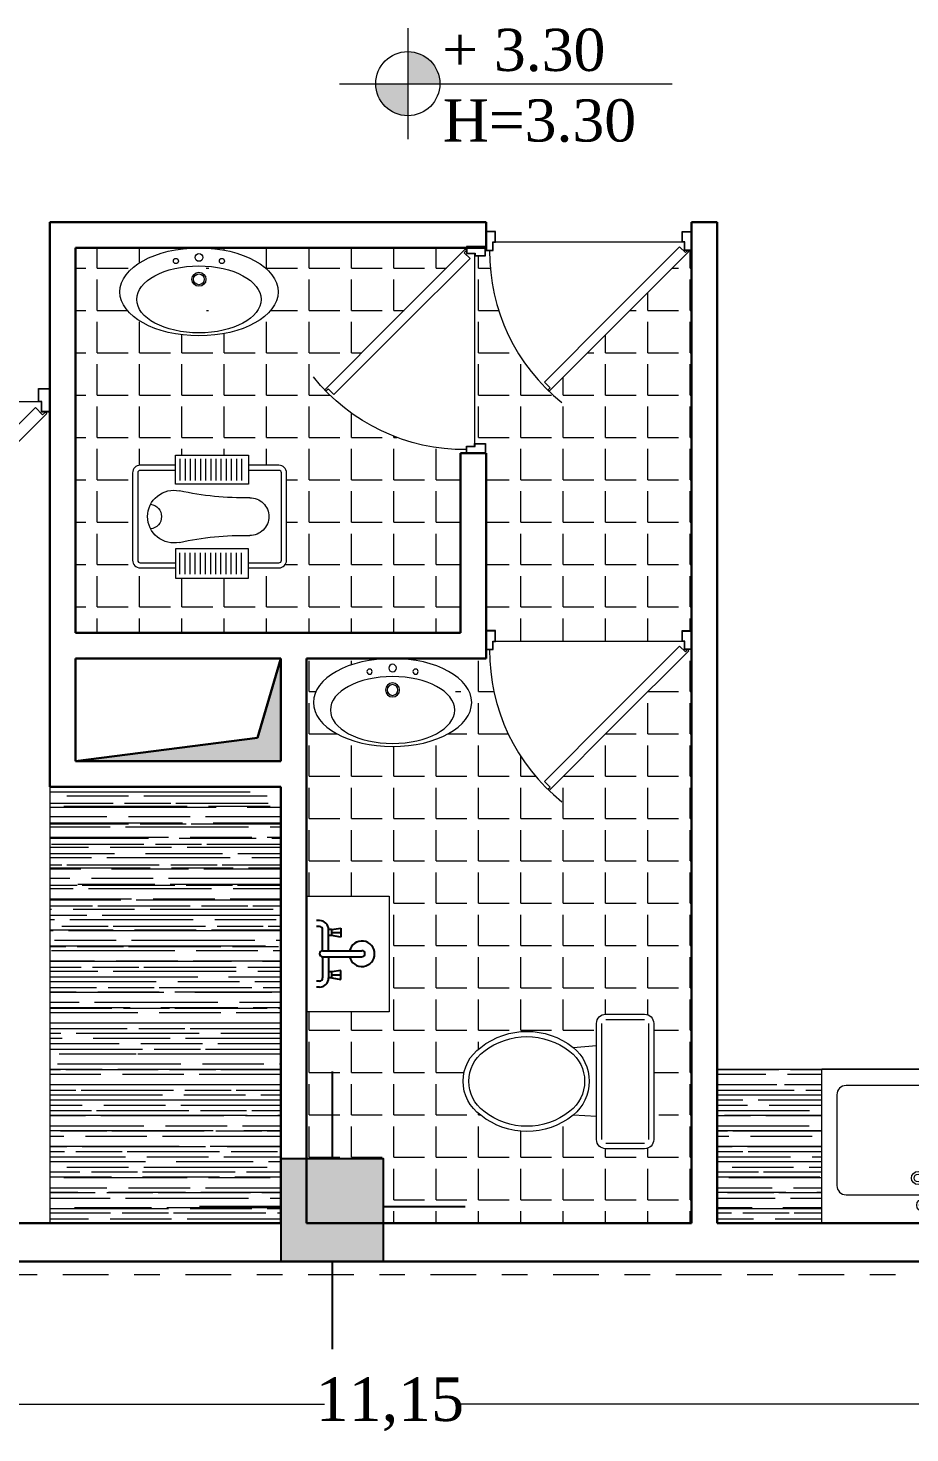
# Model space of a CAD drawing. Header units: metres. Extents: x 236 to 355, y 67 to 475.
# Drawn here: x 293.48 to 296.92, y 394.34 to 399.82 of the extents above; entities that cross this region are included whole.
import ezdxf

# ---------------------------------------------------------------- set-up
doc = ezdxf.new("R2010")
doc.units = ezdxf.units.M
doc.header["$LTSCALE"] = 0.007
doc.header["$MEASUREMENT"] = 0
doc.header["$PDMODE"] = 3
doc.linetypes.add('DASHDOTX2', pattern=[50.8, 25.4, -12.7, 0, -12.7])
for name, color, linetype, lineweight in [('decoration', 251, 'Continuous', 18), ('dim', 220, 'Continuous', 5), ('stair', 20, 'Continuous', 15), ('walll', 7, 'Continuous', 30)]:
    doc.layers.add(name, color=color, linetype=linetype, lineweight=lineweight)
doc.layers.add('H', color=7, linetype='Continuous')
doc.layers.add('TOOLS', color=137, linetype='Continuous')
doc.styles.get("Standard").update_dxf_attribs({"font": 'dutch.ttf'})
doc.dimstyles.new('1', dxfattribs={"dimtxt": 0.17, "dimasz": 0.17, "dimexe": 0.1, "dimexo": 0.1000000000000001, "dimgap": 0, "dimtad": 0, "dimzin": 1, "dimtxsty": 'Standard', "dimblk": 'DOTSMALL', "dimcen": 0.17, "dimse1": 1, "dimse2": 1, "dimclrd": 6, "dimclre": 1, "dimclrt": 7, "dimadec": 0, "dimazin": 0, "dimtfac": 1, "dimtix": 1, "dimtmove": 0, "dimatfit": 3, "dimldrblk": 'DOTSMALL', "dimfxl": 1, "dimlwd": 5, "dimarcsym": 0})
pattern_1 = [(0, (0, 0), (0.132, 0.06), [0.8999999999999999, -0.12, 0.3, -0.06]), (0, (0.0798, 0.03), (-0.06, 0.0798), [0.18, -0.0198, 0.36, -0.045]), (0, (0.03, 0.051), (0.312, 0.0402), [0.48, -0.08399999999999999, 0.24, -0.06])]
pattern_2 = [(0, (79.7474382615311, 33.40612409880691), (0, 0.165), [0.12, -0.045]), (90, (79.7474382615311, 33.40612409880691), (-0.165, 1.010333609296566e-17), [0.12, -0.045])]

# ---------------------------------------------------------------- blocks, each defined once
blk = doc.blocks.new('2')
at = {"true_color": 0x6c0707}
blk.add_hatch(color=16, dxfattribs=at).paths.add_polyline_path([(0.1972853444543929, 0.1934999981912142), (-0.2027146555456056, 0.1934999981912142), (-0.2027146555456056, -0.206500001808763), (0.1972853444543929, -0.206500001808763)])
for p, q in [((-0.002714655545602795, 0.5343109441922707), (-0.002714655545602795, 0.1934999981912142)), ((-0.5200292548347534, 0.007789713804413623), (-0.2027146555456056, 0.00778971380452731)), ((0.1972853444543929, 0.007789713804413623), (0.515374098412849, 0.007789713804413623)), ((-0.002714655545602795, -0.206500001808763), (-0.002714655545602795, -0.5473109478098195))]:
    blk.add_line(p, q)
blk.add_lwpolyline([(-0.2027146555456056, -0.206500001808763), (0.1972853444543929, -0.206500001808763), (0.1972853444543929, 0.1934999981912142), (-0.2027146555456056, 0.1934999981912142)], close=True)
blk = doc.blocks.new('DR10045K')
blk.add_line((-0.04810000000000514, -0.05454322292902702), (-0.9918601010792543, -0.05454322292902702))
at = {"linetype": 'Continuous'}
for p, q in [((-0.4028462823387429, -0.4202427088733032), (-0.0603378639307266, -0.0777342904652869)), ((-0.01428695879454267, -0.1016878782848494), (-0.3678440358608839, -0.4552449553511906)), ((-0.0603378639307266, -0.0777342904652869), (-0.03139794348678038, -0.1066742109092331)), ((-0.03102349573768493, -0.1070486586583286), (-0.01997483707938841, -0.09600000000000364)), ((-0.01997483707938841, -0.09600000000000364), (-0.01428695879454267, -0.1016878782848494)), ((-0.745354700746816, -0.7627511272813763), (-0.4028462823387429, -0.4202427088733032)), ((-0.3678440358608839, -0.4552449553511906), (-0.7214011129272535, -0.8088020324175886)), ((-0.7160403325538027, -0.7920654954743753), (-0.745354700746816, -0.7627511272813763)), ((-0.7270889912121277, -0.803114154132686), (-0.7160403325538027, -0.7920654954743753)), ((-0.7214011129272535, -0.8088020324175886), (-0.7270889912121277, -0.803114154132686))]:
    blk.add_line(p, q, dxfattribs=at)
for points in [[(-0.9918601010792543, -0.05454322292902702), (-0.9918601010792543, 2.842170943040401e-14), (-1.039960101079231, 2.842170943040401e-14), (-1.039960101079231, -0.09599999999997522), (-1.004360101079243, -0.09599999999997522), (-1.004360101079243, -0.05454322292902702)], [(-0.04810000000000514, -0.05454322292902702), (-0.04810000000000514, 0), (0, 0), (0, -0.09600000000000364), (-0.03560000000001651, -0.09600000000000364), (-0.03560000000001651, -0.05454322292902702)], [(-0.9938601010792354, -0.05254322292901747), (-0.9938601010792354, -0.001999999999981128), (-1.037960101079221, -0.001999999999981128), (-1.037960101079221, -0.09399999999999409), (-1.006360101079252, -0.09399999999999409), (-1.006360101079252, -0.05254322292901747)], [(-0.04609999999999559, -0.0525432229290459), (-0.04609999999999559, -0.00200000000000955), (-0.00200000000000955, -0.00200000000000955), (-0.00200000000000955, -0.09399999999999409), (-0.03360000000000696, -0.09399999999999409), (-0.03360000000000696, -0.0525432229290459)]]:
    blk.add_lwpolyline(points, close=True, dxfattribs=at)
blk.add_arc((-0.04967644807510396, -0.1055231963517542), 0.9725302805717476, 179.4389401650059, 231.4143768930826)
blk = doc.blocks.new('HICOD')
at = {"linetype": 'Continuous'}
h = blk.add_hatch(color=0, dxfattribs=at)
h.paths.add_polyline_path([(-0.125, 0, 0.4142135623730118), (0, -0.125), (0, 0)])
h.paths.add_polyline_path([(0, 0.1250000000000355), (0, -6.938893903907228e-18), (0.1250000000000355, -6.938893903907228e-18, 0.4142135623731784)])
at = {"color": 0, "linetype": 'Continuous'}
for p, q in [((0, 0.2159473684273956), (0, -0.2156620941063765)), ((-0.2657490047358491, 0), (1.030013085643477, 0))]:
    blk.add_line(p, q, dxfattribs=at)
blk.add_circle((1.776356839400503e-14, 1.776356839400503e-14), 0.1250000000000178, dxfattribs=at)
blk = doc.blocks.new('_DotSmall')
at = {"color": 0, "linetype": 'ByBlock', "const_width": 0.5}
blk.add_lwpolyline([(-0.0625, 0, 1), (0.0625, 0, 1)], format="xyb", close=True, dxfattribs=at)
blk = doc.blocks.new('*D83')
at = {"layer": 'Defpoints', "color": 0, "transparency": 16777216}
for p in [(300.4678267354655, 395.0100163143943), (289.3180209746893, 394.9600163143942), (300.4678267354655, 394.4540115299607)]:
    blk.add_point(p, dxfattribs=at)
at = {"layer": 'dim', "color": 6, "lineweight": 5, "transparency": 16777216}
for p, q in [((289.3180209746893, 394.4540115299607), (294.6375112337182, 394.4540115299607)), ((300.4678267354655, 394.4540115299607), (295.1483364764366, 394.4540115299607))]:
    blk.add_line(p, q, dxfattribs=at)
at = {"layer": 'dim', "color": 6, "lineweight": 5, "transparency": 16777216, "xscale": 0.17, "yscale": 0.17, "zscale": 0.17, "rotation": 180}
blk.add_blockref('_DotSmall', (289.3180209746893, 394.4540115299607), dxfattribs=at)
at = {"layer": 'dim', "color": 6, "lineweight": 5, "transparency": 16777216, "xscale": 0.17, "yscale": 0.17, "zscale": 0.17}
blk.add_blockref('_DotSmall', (300.4678267354655, 394.4540115299607), dxfattribs=at)
at = {"layer": 'dim', "color": 7, "transparency": 16777216, "insert": (294.8929238550774, 394.4540115299607), "char_height": 0.17, "attachment_point": 5}
blk.add_mtext('11,15', dxfattribs=at)
blk = doc.blocks.new('S2')
for p, q in [((-0.5342557278636377, -2.91038304567337e-11), (0, 0)), ((0, 0), (5.820766091346741e-11, -0.6000000000058208)), ((-1.405312012298964, -1.164153218269348e-10), (-0.5342557278636377, -2.91038304567337e-11)), ((-1.405312012298964, -1.164153218269348e-10), (-1.405312012240756, -0.6000000001222361)), ((-0.5342557278636377, -2.91038304567337e-11), (-0.5342557278636377, -2.91038304567337e-11)), ((-0.4921562653325964, -0.06297731152153574), (-0.5351734600553755, -0.06297731152153574)), ((-0.4658387741073966, -0.05690800902084447), (-0.4921562653325964, -0.05690800902084447)), ((-0.4921562653325964, -0.05690800902084447), (-0.4921562653325964, -0.06297731152153574)), ((-0.4866622025438119, -0.1667365592438728), (-0.4866622025438119, -0.06297731152153574)), ((-0.4698875225440133, -0.06297731152153574), (-0.4698875225440133, -0.1667365592438728)), ((-0.4658387741073966, -0.06258372875163332), (-0.4658387741073966, -0.05690800902084447)), ((-0.42082214311813, -0.06258372875163332), (-0.4658387741073966, -0.06258372875163332)), ((-1.362238861160222, -0.5139649090133389), (-1.362238861160222, -0.1323802818051263)), ((-1.340420679340241, -0.1105620999878738), (-0.9585648089307597, -0.1105620999878738)), ((-1.340420679340241, -0.1539649090136663), (-0.9585648089307597, -0.1539649090136663)), ((-0.9367466271107787, -0.5139649090133389), (-0.9367466271107787, -0.1323802818051263)), ((-0.9003447274444625, -0.500309915834805), (-0.9003447274444625, -0.1460352749854792)), ((-0.8648715524468571, -0.1105620999878738), (-0.5412342216877732, -0.1105621000169776)), ((-0.5057610467192717, -0.1460352750436869), (-0.5057610467192717, -0.5003099158639088)), ((-0.4540368635789491, -0.1460352750436869), (-0.4540368635789491, -0.5003099158639088)), ((-0.09492635785136372, -0.1105620999878738), (-0.4185636885813437, -0.1105621000169776)), ((-0.0594531828246545, -0.500309915834805), (-0.05945318285375834, -0.1460352749854792)), ((-1.340420679340241, -0.1976012726499903), (-0.9585648089307597, -0.1976012726499903)), ((-1.340420679340241, -0.2412376362863142), (-0.9585648089307597, -0.2412376362863142)), ((-1.340420679340241, -0.2848739999235477), (-0.9585648089307597, -0.2848739999235477)), ((-1.340420679340241, -0.3285103635598716), (-0.9585648089307597, -0.3285103635598716)), ((-1.340420679340241, -0.3721467271961956), (-0.9585648089307597, -0.3721467271961956)), ((-1.340420679340241, -0.41578309083161), (-0.9585648089307597, -0.41578309083161)), ((-1.340420679340241, -0.459419454467934), (-0.9585648089307597, -0.459419454467934)), ((-1.340420679340241, -0.5030558181042579), (-0.9585648089307597, -0.5030558181042579)), ((-0.9585648089307597, -0.5357830908324104), (-1.340420679340241, -0.5357830908324104)), ((-0.5248783524439204, -0.5357830908615142), (-0.8648715524468571, -0.5357830908324104)), ((-0.4349195578251965, -0.5357830908615142), (-0.09492635782225989, -0.5357830908324104)), ((-1.405312012240756, -0.6000000001222361), (5.820766091346741e-11, -0.6000000000058208))]:
    blk.add_line(p, q)
for centre, radius in [((-0.5598987991979811, -0.06992794704910921), 0.025683725), ((-0.3962108410778455, -0.06992794704910921), 0.025683725), ((-0.5598987991979811, -0.06992794704910921), 0.0151468), ((-0.3962108410778455, -0.06992794704910921), 0.0151468), ((-0.5844314864079934, -0.175644095644202), 0.025683725), ((-0.5844314864079934, -0.175644095644202), 0.0151468), ((-0.3753664238611236, -0.175644095644202), 0.025683725), ((-0.3753664238611236, -0.175644095644202), 0.0151468)]:
    blk.add_circle(centre, radius)
for centre, radius, start, end in [((-0.4748833762423601, 0.1479468193365392), 0.232181125789495, 254.9886032381018, 267.0920683080504), ((-0.4782748625439126, -0.07736463228411594), 0.0166536023314587, 59.75920558760113, 120.2407944123989), ((-0.4785303428361658, 0.190308755897604), 0.2745480064682461, 271.8039794177778, 282.1863184308165), ((-1.340420679340241, -0.1323802818051263), 0.02181818181815656, 90, 180), ((-0.9585648089307597, -0.1323802818051263), 0.02181818181815656, 0, 90), ((-0.8648715524177533, -0.1460352750209495), 0.035473175, 89.99999999499742, 179.999999995258), ((-0.5412342216877732, -0.1460352750500533), 0.035473175, 359.999999995258, 89.99999999499742), ((-0.4782749321602751, -0.1616788071469273), 0.01213850413860655, 133.7064729882118, 46.29261787345494), ((-0.4185636885813437, -0.1460352750500533), 0.035473175, 90.00000000500258, 180.0000000047421), ((-0.09492635785136372, -0.1460352750209495), 0.035473175, 4.742028918999941e-09, 90.00000000500258), ((-0.4782748625439126, -0.1523492384940255), 0.0166536023314587, 239.7592055876011, 300.2407944123989), ((-1.340420679340241, -0.5139649090133389), 0.02181818181815656, 180, 270), ((-0.9585648089307597, -0.5139649090133389), 0.02181818181815656, 270, 0), ((-0.8648715524468571, -0.5003099158411715), 0.035473175, 179.999999995258, 269.9999999949974), ((-0.5412342217168771, -0.5003099158702753), 0.035473175, 269.9999999949974, 359.999999995258), ((-0.4185636885522399, -0.5003099158702753), 0.035473175, 180.0000000047421, 270.0000000050026), ((-0.09492635782225989, -0.5003099158411715), 0.035473175, 270.0000000050026, 4.742028918999941e-09)]:
    blk.add_arc(centre, radius, start, end)
blk = doc.blocks.new('KHALAF')
at = {"linetype": 'Continuous'}
for p, q in [((-0.462059002773163, -0.1854750292723298), (-0.3783790239161551, -0.1854750292723298)), ((-0.462059002773163, -0.2054750292723298), (-0.3783790239161551, -0.2054750292723298)), ((-0.01309379910504305, -0.1854750292723298), (-0.096773777962051, -0.1854750292723298)), ((-0.01309379910504305, -0.2054750292723298), (-0.096773777962051, -0.2054750292723298)), ((-0.462059002773163, -0.2254750292723298), (-0.3783790239161551, -0.2254750292723298)), ((-0.462059002773163, -0.2454750292723298), (-0.3783790239161551, -0.2454750292723298)), ((-0.462059002773163, -0.2654750292723298), (-0.3783790239161551, -0.2654750292723298)), ((-0.01309379910504305, -0.2254750292723298), (-0.096773777962051, -0.2254750292723298)), ((-0.01309379910504305, -0.2454750292723298), (-0.096773777962051, -0.2454750292723298)), ((-0.01309379910504305, -0.2654750292723298), (-0.096773777962051, -0.2654750292723298)), ((-0.462059002773163, -0.2854750292723298), (-0.3783790239161551, -0.2854750292723298)), ((-0.462059002773163, -0.3054750292723298), (-0.3783790239161551, -0.3054750292723298)), ((-0.462059002773163, -0.3254750292723299), (-0.3783790239161551, -0.3254750292723299)), ((-0.01309379910504305, -0.2854750292723298), (-0.096773777962051, -0.2854750292723298)), ((-0.01309379910504305, -0.3054750292723298), (-0.096773777962051, -0.3054750292723298)), ((-0.01309379910504305, -0.3254750292723299), (-0.096773777962051, -0.3254750292723299)), ((-0.462059002773163, -0.3454750292723298), (-0.3783790239161551, -0.3454750292723298)), ((-0.462059002773163, -0.3654750292723298), (-0.3783790239161551, -0.3654750292723298)), ((-0.01309379910504305, -0.3454750292723298), (-0.096773777962051, -0.3454750292723298)), ((-0.01309379910504305, -0.3654750292723298), (-0.096773777962051, -0.3654750292723298)), ((-0.462059002773163, -0.3854750292723298), (-0.3783790239161551, -0.3854750292723298)), ((-0.462059002773163, -0.4054750292723298), (-0.3783790239161551, -0.4054750292723298)), ((-0.462059002773163, -0.4254750292723298), (-0.3783790239161551, -0.4254750292723298)), ((-0.01309379910504305, -0.3854750292723298), (-0.096773777962051, -0.3854750292723298)), ((-0.01309379910504305, -0.4054750292723298), (-0.096773777962051, -0.4054750292723298)), ((-0.01309379910504305, -0.4254750292723298), (-0.096773777962051, -0.4254750292723298))]:
    blk.add_line(p, q, dxfattribs=at)
for points in [[(-0.4375764009391023, -0.168056419021406), (-0.4375764009391023, -0.03119914540266888, -0.4142135623730951), (-0.4075764009391021, -0.001199145402668883), (-0.06757640093910222, -0.001199145402668855, -0.4142135623730951), (-0.03757640093910197, -0.03119914540266885), (-0.03757640093910197, -0.168056419021406, -0.4142135623730945)], [(-0.4175764009391036, -0.168056419021406), (-0.4175764009391028, -0.03119914540266897, -0.414213562373103), (-0.4075764009391021, -0.02119914540266887), (-0.06757640093910222, -0.02119914540266885, -0.414213562373085), (-0.05757640093910155, -0.03119914540266883), (-0.05757640093910155, -0.168056419021406, -0.4142135623731021)], [(-0.03757640093910286, -0.452862576161209), (-0.03757640093910286, -0.5711991454026688, -0.4142135623730945), (-0.06757640093910311, -0.6011991454026688), (-0.407576400939103, -0.6011991454026688, -0.4142135623730955), (-0.4375764009391032, -0.5711991454026688), (-0.4375764009391023, -0.452862576161209)], [(-0.05757640093910155, -0.452862576161209), (-0.05757640093910243, -0.5711991454026687, -0.4142135623731021), (-0.06757640093910311, -0.5811991454026688), (-0.407576400939103, -0.5811991454026688, -0.4142135623731103), (-0.4175764009391036, -0.5711991454026686)], [(-0.4175764009391036, -0.5711991454026686), (-0.4175764009391036, -0.452862576161209, -0.414213562373103)]]:
    blk.add_lwpolyline(points, format="xyb", dxfattribs=at)
for points in [[(-0.4768329607446793, -0.168056419021406), (-0.4768329607446793, -0.452862576161209), (-0.3637304135845723, -0.452862576161209), (-0.3637304135845723, -0.168056419021406)], [(0.001680158866473214, -0.168056419021406), (0.001680158866473214, -0.452862576161209), (-0.1114223882936338, -0.452862576161209), (-0.1114223882936338, -0.168056419021406)]]:
    blk.add_lwpolyline(points, close=True, dxfattribs=at)
for centre, radius, start, end in [((-0.2375764009391004, -0.1621229586779998), 0.1027308689057707, 90, 192.2454239383037), ((-0.2375764009391013, -0.06546180001341817), 0.048386847138147, 186.9446974649138, 353.0553025350866), ((-0.2375764009391013, -0.1621229586779998), 0.1027308689057707, 347.7545760616964, 90), ((-1.50925967303924, -0.4381261108727336), 1.198559292649579, 359.0687970425855, 12.24542393830367), ((1.034106871161038, -0.4381261108727336), 1.198559292649579, 167.7545760616963, 180.9312029574145), ((-0.2375764009390995, -0.4587960365046151), 0.07329195272660427, 179.0687970425855, 270.0000000000007), ((-0.2375764009391022, -0.4587960365046151), 0.07329195272660427, 269.9999999999993, 0.9312029574145169)]:
    blk.add_arc(centre, radius, start, end, dxfattribs=at)
blk = doc.blocks.new('RUSHY03')
at = {"linetype": 'Continuous'}
for centre, radius in [((0, 0), 0.015), ((-0.08965188478208574, -0.01386755478858959), 0.01), ((0.08965188478549635, -0.01386755478858959), 0.01), ((1.70530256582424e-12, -0.08520878309103352), 0.02727425478730083), ((1.70530256582424e-12, -0.08520878309103352), 0.0209645479428815)]:
    blk.add_circle(centre, radius, dxfattribs=at)
for centre, major_axis, ratio in [((7.44648787076585e-12, -0.1339664144019252), (0.3083528543501188, -5.664162969846324e-17), 0.5562344568091385), ((1.70530256582424e-12, -0.1633436672675685), (0.2422766334185837, -4.450402570006387e-17), 0.5384615384613669)]:
    blk.add_ellipse(centre, major_axis=major_axis, ratio=ratio, dxfattribs=at)
blk = doc.blocks.new('KHALA')
at = {"linetype": 'Continuous'}
for p, q in [((0.226281247965634, -0.04007029192505573), (-0.2260250520343661, -0.04007029192505573)), ((-0.2418223270343662, -0.0558675669250559), (-0.2418223270343662, -0.2070839919250558)), ((0.2420785229656341, -0.2070839919250558), (0.2420785229656341, -0.0558675669250559)), ((-0.2260250520343661, -0.2228812669250559), (0.226281247965634, -0.2228812669250559)), ((-0.1366132918185997, -0.2428812669250559), (0.1408815882706097, -0.242881266925056))]:
    blk.add_line(p, q, dxfattribs=at)
blk.add_lwpolyline([(0.1329497107603657, -0.3345241735523707), (0.1408815882706097, -0.242881266925056), (0.226281247965634, -0.2428812669250558, 0.414213562373095), (0.2620785229656342, -0.2070839919250558), (0.262078522965634, -0.0558675669250559, 0.414213562373095), (0.226281247965634, -0.02007029192505572), (-0.2260250520343661, -0.0200702919250559, 0.414213562373095), (-0.2618223270343663, -0.0558675669250559), (-0.2618223270343661, -0.2070839919250558, 0.414213562373095), (-0.2260250520343661, -0.242881266925056), (-0.1366132918185997, -0.2428812669250559), (-0.1312110548762773, -0.3345241687032683, 0.3521217500508835), (-0.1312110674238673, -0.6939861495388642, 0.5211761229877464), (0.132949721879746, -0.6939861714663147, 0.3475007842836892), (0.1329497008075449, -0.3345241687032683)], format="xyb", dxfattribs=at)
blk.add_lwpolyline([(0.1173621873699182, -0.3470553069130164, 0.4956799766856066), (-0.1156235414386506, -0.3470553069130164, 0.3521217500508836), (-0.1156235531114023, -0.68145501241733, 0.5100745340586327), (0.1173622069111522, -0.6814550351609406, 0.3437639707166922)], format="xyb", close=True, dxfattribs=at)
blk.add_arc((0.0008693229656340229, -0.4407064419250557), 0.169469475, 38.79655099999999, 141.203449, dxfattribs=at)
blk = doc.blocks.new('rvrt')
at = {"layer": 'TOOLS', "color": 137, "linetype": 'Continuous'}
for p, q in [((31.67666480994978, 29.32077787654021), (31.66666480994968, 29.32077787654032)), ((31.67666480994978, 29.30077787654022), (31.66666480994968, 29.30077787654034)), ((31.68666480994989, 29.22077787654041), (31.68666480994978, 29.29077787654023)), ((31.70666480994998, 29.22077787654041), (31.70666480994987, 29.29077787654023)), ((31.71666480994998, 29.29077787654023), (31.70666480994987, 29.29077787654035)), ((31.71666480994998, 29.27077787654025), (31.70666480994987, 29.27077787654014)), ((31.71666480994998, 29.29077787654023), (31.74666480994995, 29.29577787654023)), ((31.71666480994998, 29.29077787654023), (31.71666480994998, 29.27077787654025)), ((31.71666480994998, 29.28077787654024), (31.74666480994995, 29.28077787654024)), ((31.74666480994995, 29.26577787654026), (31.71666480994998, 29.27077787654025)), ((31.74666480994995, 29.29577787654023), (31.74666480994995, 29.26577787654026)), ((31.68666480994989, 29.22077787654041), (31.81666480995, 29.22077787654041)), ((31.68666480994989, 29.20077787654043), (31.81666480995, 29.20077787654043)), ((31.68666480994989, 29.20077787654043), (31.68666480994989, 29.13077787654049)), ((31.70666480994998, 29.20077787654043), (31.70666480994998, 29.13077787654049)), ((31.6766648099499, 29.1207778765405), (31.66666480994991, 29.1207778765405)), ((31.71666480994998, 29.15077787654047), (31.70666480995021, 29.15077787654047)), ((31.71666480994998, 29.13077787654049), (31.70666480995021, 29.13077787654049)), ((31.74666480994995, 29.15577787654047), (31.71666480994998, 29.15077787654047)), ((31.71666480994998, 29.13077787654049), (31.71666480994998, 29.15077787654047)), ((31.71666480994998, 29.14077787654048), (31.74666480994995, 29.14077787654048)), ((31.71666480994998, 29.13077787654049), (31.74666480994995, 29.1257778765405)), ((31.74666480994995, 29.1257778765405), (31.74666480994995, 29.15577787654047)), ((31.6766648099499, 29.10077787654052), (31.66666480994991, 29.10077787654052))]:
    blk.add_line(p, q, dxfattribs=at)
for centre, radius, start, end in [((31.67666480994978, 29.29077787654023), 0.03000000000003866, 0, 90), ((31.67666480994978, 29.29077787654023), 0.01, 0, 90), ((31.68666480994989, 29.21077787654042), 0.009999999999990905, 90, 270), ((31.81666480995, 29.21077787654042), 0.04201227018836562, 193.7700447941426, 166.2299552057823), ((31.81666480995, 29.21077787654042), 0.009999999999990905, 270, 90), ((31.6766648099499, 29.13077787654049), 0.01, 270, 0), ((31.6766648099499, 29.13077787654049), 0.03000000000003866, 270, 0)]:
    blk.add_arc(centre, radius, start, end, dxfattribs=at)

msp = doc.modelspace()

# ---------------------------------------------------------------- hatches: boundary and pattern name
at = {"layer": 'decoration'}
h = msp.add_hatch(dxfattribs=at)
h.set_pattern_fill('ANGLE', color=256, scale=0.6)
h.set_pattern_definition(pattern_2)
edge = h.paths.add_edge_path()
edge.add_ellipse((294.1486940153842, 398.7884998319493), major_axis=(0.3083528543501188, 5.609424501085856e-14), ratio=0.5562344568091385, start_angle=89.9999999999784, end_angle=277.8747098459176, ccw=False)
edge.add_line((294.1486940153832, 398.9600163143942), (293.6680209746892, 398.9600163143942))
edge.add_line((293.6680209746892, 398.9600163143942), (293.6680209746892, 397.4600163143941))
edge.add_line((293.6680209746892, 397.4600163143941), (294.1909406152056, 397.4600163143941))
edge.add_line((294.1909406152056, 397.4600163143941), (294.1909406152056, 397.6735014150077))
edge.add_line((294.1909406152056, 397.6735014150077), (294.0570050744981, 397.6735014150077))
edge.add_line((294.0570050744981, 397.6735014150077), (294.0570050744981, 397.7127579748133))
edge.add_line((294.0570050744981, 397.7127579748133), (293.9201478008794, 397.7127579748133))
edge.add_arc((293.9201478008794, 397.7427579748133), 0.03000000000001535, 180, 270, ccw=False)
edge.add_line((293.8901478008793, 397.7427579748133), (293.8901478008793, 398.0827579748133))
edge.add_arc((293.9201478008794, 398.0827579748133), 0.03000000000001535, 90, 180, ccw=False)
edge.add_line((293.9201478008794, 398.1127579748133), (294.0570050744981, 398.1127579748133))
edge.add_line((294.0570050744981, 398.1127579748133), (294.0570050744981, 398.1520145346188))
edge.add_line((294.0570050744981, 398.1520145346188), (294.1909406152056, 398.1520145346188))
edge.add_line((294.1909406152056, 398.1520145346188), (294.1909406152056, 398.6186007440539))
h = msp.add_hatch(dxfattribs=at)
h.set_pattern_fill('ANGLE', color=256, scale=0.6)
h.set_pattern_definition(pattern_2)
edge = h.paths.add_edge_path()
edge.add_line((295.1678267354656, 398.1600163143942), (295.19078690079, 398.1600163143942))
edge.add_line((295.19078690079, 398.1600163143942), (295.19078690079, 398.1738020892234))
edge.add_arc((295.1834113591856, 398.9269729131149), 0.7532069360908299, 223.6853825703664, 270.56105983499504, ccw=False)
edge.add_line((294.6387347481711, 398.4067344312729), (294.912558245568, 398.6805579286697))
edge.add_line((294.912558245568, 398.6805579286697), (295.19078690079, 398.9587865838917))
edge.add_line((295.19078690079, 398.9587865838917), (295.19078690079, 398.9600163143942))
edge.add_line((295.19078690079, 398.9600163143942), (294.1909406152056, 398.9600163143942))
edge.add_line((294.1909406152056, 398.9600163143942), (294.1909406152056, 398.9583989198446))
edge.add_ellipse((294.1486940153842, 398.7884998319493), major_axis=(0.3083528543501188, 5.609424501085856e-14), ratio=0.5562344568091385, start_angle=277.8747098459176, end_angle=442.12529015407034, ccw=False)
edge.add_line((294.1909406152056, 398.6186007440539), (294.1909406152056, 398.1520145346188))
edge.add_line((294.1909406152056, 398.1520145346188), (294.3418112316378, 398.1520145346188))
edge.add_line((294.3418112316378, 398.1520145346188), (294.3418112316378, 398.1127579748133))
edge.add_line((294.3418112316378, 398.1127579748133), (294.4601478008793, 398.1127579748133))
edge.add_arc((294.4601478008793, 398.0827579748133), 0.03000000000001532, 0, 90, ccw=False)
edge.add_line((294.4901478008793, 398.0827579748133), (294.4901478008793, 397.7427579748133))
edge.add_arc((294.4601478008793, 397.7427579748133), 0.03000000000001538, -90.00000000005429, 0, ccw=False)
edge.add_line((294.4601478008793, 397.7127579748133), (294.3418112316379, 397.7127579748133))
edge.add_line((294.3418112316378, 397.7127579748133), (294.3418112316378, 397.6735014150077))
edge.add_line((294.3418112316378, 397.6735014150077), (294.1909406152056, 397.6735014150077))
edge.add_line((294.1909406152056, 397.6735014150077), (294.1909406152056, 397.4600163143941))
edge.add_line((294.1909406152056, 397.4600163143941), (295.1678267354655, 397.460016314394))
edge.add_line((295.1678267354655, 397.460016314394), (295.1678267354656, 398.1600163143942))
h = msp.add_hatch(dxfattribs=at)
h.set_pattern_fill('ANGLE', color=256, scale=0.6)
h.set_pattern_definition(pattern_2)
h.paths.add_polyline_path([(296.0678267354654, 398.3600163143941), (296.0678267354652, 398.9499869435968), (296.053013775862, 398.9499869435968), (296.0573923178608, 398.945608401598), (295.7852232535115, 398.6734393372486), (295.5130541891621, 398.4012702728991, -0.2074344335884045), (295.2815292170721, 398.9499869435968), (295.2651371470591, 398.9499869435968), (295.2651371470591, 398.9281938433505), (295.2228944172978, 398.9281938433505), (295.2228944172978, 398.197268885702), (295.2651371470591, 398.197268885702), (295.2651371470591, 398.1600163143942), (295.2678267354655, 398.1600163143942), (295.2678267354655, 397.4683396200143), (295.3048542278971, 397.4683396200143), (295.3048542278971, 397.4263521195112), (296.0313629597044, 397.4263521195112), (296.0313629597044, 397.4683396200143), (296.0678267354654, 397.4683396200143)])
h = msp.add_hatch(dxfattribs=at)
h.set_pattern_fill('ANGLE', color=256, scale=0.6)
h.set_pattern_definition(pattern_2)
edge = h.paths.add_edge_path()
edge.add_line((295.2815292170721, 397.3944385956186), (295.2678267354654, 397.3944385956186))
edge.add_line((295.2678267354655, 397.3944385956186), (295.2678267354655, 397.3600163143941))
edge.add_line((295.2678267354655, 397.3600163143941), (295.1780983759368, 397.3600163143941))
edge.add_line((295.1780983759368, 397.3600163143941), (295.1780983759368, 397.2661364318975))
edge.add_ellipse((294.9031434450571, 397.1884998319491), major_axis=(-0.3083528543501188, 5.609424501085856e-14), ratio=0.5562344568091385, start_angle=153.0862930723379, end_angle=206.9137069276774, ccw=False)
edge.add_line((295.1780983759368, 397.1108632320006), (295.1780983759368, 395.743778847593))
edge.add_line((295.1780983759368, 395.743778847593), (295.1811720757125, 395.743778847593))
edge.add_arc((295.3392307313533, 395.7124563742053), 0.1611323554165844, 124.94510491809339, 168.7909250775078, ccw=False)
edge.add_arc((295.4266665010327, 395.6171599089006), 0.2898335056994207, 78.42966757311251, 128.3247555401365, ccw=False)
edge.add_line((295.4847986024018, 395.9011037762695), (295.4847986024018, 396.8741958976448))
edge.add_arc((296.0301494062913, 397.387107616807), 0.7486560832297018, 179.4389401650061, 223.244253384033, ccw=False)
h = msp.add_hatch(dxfattribs=at)
h.set_pattern_fill('ANGLE', color=256, scale=0.6)
h.set_pattern_definition(pattern_2)
h.paths.add_polyline_path([(295.9409216844467, 395.743778847593), (296.0678267354654, 395.743778847593), (296.0678267354654, 397.3944385956186), (296.053013775862, 397.3944385956186), (296.0573923178608, 397.3900600536198), (295.9409216844467, 397.2735894202056)])
h = msp.add_hatch(dxfattribs=at)
h.set_pattern_fill('ANGLE', color=256, scale=0.6)
h.set_pattern_definition(pattern_2)
edge = h.paths.add_edge_path()
edge.add_ellipse((294.9031434450571, 397.1884998319491), major_axis=(-0.3083528543501188, 5.609424501085856e-14), ratio=0.5562344568091385, start_angle=-89.99999999997829, end_angle=153.0862930723379, ccw=False)
edge.add_line((294.903143445057, 397.3600163143941), (294.5680209746891, 397.3600163143941))
edge.add_line((294.5680209746891, 397.3600163143941), (294.5680209746892, 396.4338887240488))
edge.add_line((294.5680209746892, 396.4338887240488), (294.8894133140362, 396.4338887240488))
edge.add_line((294.8894133140362, 396.4338887240488), (294.8894133140362, 395.983388692988))
edge.add_line((294.8894133140362, 395.983388692988), (294.5680209746893, 395.983388692988))
edge.add_line((294.5680209746893, 395.983388692988), (294.5680209746893, 395.743778847593))
edge.add_line((294.5680209746893, 395.743778847593), (295.1780983759368, 395.743778847593))
edge.add_line((295.1780983759368, 395.743778847593), (295.1780983759368, 397.1108632320007))
h = msp.add_hatch(dxfattribs=at)
h.set_pattern_fill('ANGLE', color=256, scale=0.6)
h.set_pattern_definition(pattern_2)
h.paths.add_polyline_path([(295.4847986024018, 395.9011037762695, -0.1172714116080925), (295.6063975039162, 395.8445367494726), (295.6980404175216, 395.8524686275867), (295.6980404175216, 395.9378682872818, -0.4142135623730951), (295.7338376925216, 395.9736655622818), (295.8850541175216, 395.9736655622818, -0.4142135623730952), (295.9208513925216, 395.9378682872818), (295.9208513925216, 395.743778847593), (295.9409216844467, 395.743778847593), (295.9409216844467, 397.2735894202056), (295.7852232535115, 397.1178909892704), (295.5130541891621, 396.845721924921, -0.01339779200959164), (295.4847986024018, 396.8741958976448)])
h = msp.add_hatch(dxfattribs=at)
h.set_pattern_fill('AR-RROOF', color=256, scale=0.06)
h.set_pattern_definition(pattern_1)
h.paths.add_polyline_path([(294.4680209746893, 396.860016314394), (293.5680209746893, 396.860016314394), (293.5680209746893, 395.1600163143943), (294.4678267354655, 395.1600163143943), (294.4678267354655, 395.4100163143942)])
h = msp.add_hatch(dxfattribs=at)
h.set_pattern_fill('AR-RROOF', color=256, scale=0.06)
h.set_pattern_definition(pattern_1)
h.paths.add_polyline_path([(296.5754070513235, 395.7600163143943), (296.1678267354654, 395.7600163143943), (296.1678267354654, 395.1600163143943), (296.5754070513817, 395.1600163143943)])
h = msp.add_hatch(dxfattribs=at)
h.set_pattern_fill('ANGLE', color=256, scale=0.6)
h.set_pattern_definition(pattern_2)
h.paths.add_polyline_path([(294.6678267354654, 395.743778847593), (294.5680209746893, 395.743778847593), (294.5680209746893, 395.5387775162164), (294.6678267354654, 395.5387775162164)])
h = msp.add_hatch(dxfattribs=at)
h.set_pattern_fill('ANGLE', color=256, scale=0.6)
h.set_pattern_definition(pattern_2)
h.paths.add_polyline_path([(295.1780983759368, 395.5387775162164), (295.1780983759368, 395.743778847593), (294.6678267354654, 395.743778847593), (294.6678267354654, 395.5387775162164)])
h = msp.add_hatch(dxfattribs=at)
h.set_pattern_fill('ANGLE', color=256, scale=0.6)
h.set_pattern_definition(pattern_2)
h.paths.add_polyline_path([(295.4847986024018, 395.2198779975931), (295.4847986024018, 395.5230408644951, -0.2239328877894148), (295.2469355349078, 395.5803759718923, -0.2449523692050022), (295.1780983759368, 395.7124563742053), (295.1780983759368, 395.2198779975931)])
h = msp.add_hatch(dxfattribs=at)
h.set_pattern_fill('ANGLE', color=256, scale=0.6)
h.set_pattern_definition(pattern_2)
h.paths.add_polyline_path([(296.0678267354654, 395.743778847593), (295.9409216844467, 395.743778847593), (295.9409216844467, 395.5387775162164), (296.0678267354654, 395.5387775162164)])
h = msp.add_hatch(dxfattribs=at)
h.set_pattern_fill('ANGLE', color=256, scale=0.6)
h.set_pattern_definition(pattern_2)
h.paths.add_polyline_path([(294.6678267354654, 395.5387775162164), (294.5680209746893, 395.5387775162164), (294.5680209746893, 395.4100163143942), (294.6678267354654, 395.4100163143942)])
h = msp.add_hatch(dxfattribs=at)
h.set_pattern_fill('ANGLE', color=256, scale=0.6)
h.set_pattern_definition(pattern_2)
h.paths.add_polyline_path([(294.6678267354654, 395.5387775162164), (294.6678267354654, 395.4100163143942), (294.8678267354654, 395.4100163143942), (294.8678267354654, 395.2243060300074), (295.1780983759368, 395.2243060300074), (295.1780983759368, 395.5387775162164)])
h = msp.add_hatch(dxfattribs=at)
h.set_pattern_fill('ANGLE', color=256, scale=0.6)
h.set_pattern_definition(pattern_2)
h.paths.add_polyline_path([(295.9409216844467, 395.2198779975931), (295.9409216844467, 395.5387775162164), (295.9208513925216, 395.5387775162164), (295.9208513925216, 395.4855619872818, -0.4142135623732052), (295.8850541175216, 395.4497647122818), (295.7338376925216, 395.4497647122818, -0.4142135623729851), (295.6980404175216, 395.4855619872818), (295.6980404175216, 395.5387775162164), (295.5360860806662, 395.5387775162164, -0.04685749178772429), (295.4847986024018, 395.5230408644951), (295.4847986024018, 395.2198779975931)])
h = msp.add_hatch(dxfattribs=at)
h.set_pattern_fill('ANGLE', color=256, scale=0.6)
h.set_pattern_definition(pattern_2)
h.paths.add_polyline_path([(296.0678267354654, 395.5387775162164), (295.9409216844467, 395.5387775162164), (295.9409216844467, 395.2198779975931), (296.0678267354654, 395.2198779975931)])
h = msp.add_hatch(dxfattribs=at)
h.set_pattern_fill('ANGLE', color=256, scale=0.6)
h.set_pattern_definition(pattern_2)
h.paths.add_polyline_path([(294.8678267354654, 395.2198779975931), (294.8678267354654, 395.1600163143943), (296.0678267354654, 395.1600163143943), (296.0678267354654, 395.2198779975931)])
at = {"layer": 'walll', "true_color": 0x6c0707}
h = msp.add_hatch(color=16, dxfattribs=at)
h.dxf.hatch_style = 1
h.paths.add_polyline_path([(294.4680209746893, 397.3600163143945), (294.376762485341, 397.0512271789079), (293.6680209746893, 396.9600163143941), (294.4680209746893, 396.9600163143941)])

# ---------------------------------------------------------------- linework, layer by layer
at = {"layer": 'decoration'}
msp.add_line((296.1678267354654, 395.7600163143943), (299.3678267354653, 395.7600163143943), dxfattribs=at)
msp.add_lwpolyline([(294.5680209746892, 395.983388692988), (294.5680209746892, 396.4338887240488), (294.8894133140362, 396.4338887240488), (294.8894133140362, 395.983388692988)], close=True, dxfattribs=at)
at = {"layer": 'stair'}
msp.add_line((293.5680209746893, 396.860016314394), (293.5680209746893, 395.1600163143943), dxfattribs=at)
at = {"layer": 'stair', "linetype": 'DASHDOTX2'}
msp.add_line((289.3180209746893, 394.9600163143942), (314.3180209746893, 394.9600163143942), dxfattribs=at)
at = {"layer": 'walll'}
for p, q in [((293.5680209746893, 399.0600163143939), (295.2678267354655, 399.0600163143941)), ((293.5680209746893, 398.3600163143939), (293.5680209746893, 399.0600163143939)), ((295.2678267354655, 398.9600163143942), (295.2678267354655, 399.0600163143941)), ((296.0678267354652, 399.0600163143941), (296.0678267354654, 398.3600163143943)), ((296.0678267354654, 399.0600163143941), (296.1678267354654, 399.0600163143941)), ((296.1678267354654, 399.0600163143941), (296.1678267354654, 395.1600163143943)), ((293.6680209746892, 398.9600163143942), (293.6680209746892, 397.4600163143941)), ((293.6680209746893, 398.9600163143942), (295.2678267354655, 398.9600163143942)), ((293.5680209746893, 398.3600163143939), (293.5680209746893, 396.860016314394)), ((296.0678267354654, 398.3600163143941), (296.0678267354654, 395.1600163143943)), ((295.1678267354656, 398.1600163143943), (295.1678267354655, 397.460016314394)), ((295.1678267354655, 398.1600163143942), (295.2678267354655, 398.1600163143942)), ((295.2678267354655, 398.1600163143943), (295.2678267354655, 397.3600163143941)), ((293.6680209746892, 397.4600163143941), (295.1678267354655, 397.460016314394)), ((293.6680209746893, 397.3600163143942), (293.6680209746893, 396.9600163143941)), ((293.6680209746893, 397.3600163143942), (294.4680209746892, 397.3600163143941)), ((294.4680209746892, 397.3600163143941), (294.376762485341, 397.0512271789079)), ((294.4680209746893, 397.3600163143941), (294.4680209746893, 396.960016314394)), ((294.5680209746892, 397.3600163143941), (295.2678267354654, 397.3600163143941)), ((294.5680209746891, 397.3600163143941), (294.5680209746893, 395.1600163143943)), ((294.376762485341, 397.0512271789079), (293.6680209746893, 396.9600163143941)), ((293.6680209746893, 396.9600163143941), (294.4680209746892, 396.9600163143941)), ((293.5680209746893, 396.860016314394), (294.4680209746892, 396.860016314394)), ((294.4680209746893, 396.860016314394), (294.4680209746892, 395.1600163143943)), ((289.4680209746892, 395.1600163143943), (294.4680209746892, 395.1600163143943)), ((294.5680209746893, 395.1600163143943), (296.0678267354654, 395.1600163143943)), ((296.1678267354654, 395.1600163143943), (300.2678267354654, 395.1600163143943)), ((289.3180209746893, 395.0100163143943), (314.3180209746893, 395.0100163143943))]:
    msp.add_line(p, q, dxfattribs=at)

# ---------------------------------------------------------------- block references
at = {"layer": 'decoration'}
msp.add_blockref('RUSHY03', (294.1486940153768, 398.9224662463512), dxfattribs=at)
at = {"layer": 'decoration', "xscale": -1}
for name, p, rotation in [('KHALAF', (293.8889486554767, 397.6751815738742), 90), ('KHALA', (295.9409216844467, 395.7115870393162), 270)]:
    msp.add_blockref(name, p, dxfattribs=dict(at, rotation=rotation))
msp.add_blockref('RUSHY03', (294.9031434450646, 397.322466246351), dxfattribs=at)
at = {"layer": 'decoration', "xscale": 1.178571428571292, "yscale": 1.178571428571292, "zscale": 1.178571428571292, "rotation": 0.0151098016920977}
msp.add_blockref('rvrt', (257.2946049060303, 361.7724640633774), dxfattribs=at)
at = {"layer": 'decoration', "rotation": 180}
msp.add_blockref('S2', (296.5754070513817, 395.1600163142779), dxfattribs=at)
at = {"layer": 'H', "lineweight": 5}
msp.add_blockref('2', (294.6705413910111, 395.216516316203), dxfattribs=at)
at = {"layer": 'stair', "linetype": 'ByBlock', "lineweight": 5}
msp.add_blockref('HICOD', (294.9624022325169, 399.5996424685122), dxfattribs=at)
at = {"layer": 'stair', "lineweight": 5}
for p, xscale, yscale, zscale in [((296.068390452136, 399.0238879679924), 0.769802337454789, 0.769802337454789, 0.769802337454789), ((293.5694214254838, 398.4124335640417), 0.9629219907142215, 0.9629219907142215, 0.9629219907142215), ((296.068390452136, 397.4683396200143), 0.769802337454789, 0.769802337454789, 0.769802337454789)]:
    msp.add_blockref('DR10045K', p, dxfattribs=dict(at, xscale=xscale, yscale=yscale, zscale=zscale))
at = {"layer": 'stair', "lineweight": 5, "xscale": -0.7744817319703713, "yscale": 0.7744817319703713, "zscale": 0.7744817319703713, "rotation": 270}
msp.add_blockref('DR10045K', (295.2651371470591, 398.9654464146582), dxfattribs=at)

# ---------------------------------------------------------------- texts
at = {"layer": 'walll'}
for s, p in [('+ 3.30', (295.0960734897745, 399.6492435970576)), ('H=3.30', (295.0986467556691, 399.3742195524463))]:
    msp.add_text(s, height=0.1643519594730861, dxfattribs=at).set_placement(p)

# ---------------------------------------------------------------- dimensions: what is measured, and where the dimension line sits
at = {"layer": 'dim'}
dim = msp.add_linear_dim(base=(300.4678267354655, 394.4540115299607), p1=(289.3180209746893, 394.9600163143942), p2=(300.4678267354655, 395.0100163143943), dimstyle='1', dxfattribs=at)
dim.commit()
dim.dimension.update_dxf_attribs({"geometry": '*D83', "text_midpoint": (294.8929238550774, 394.4540115299607)})

doc.saveas('drawing.dxf')
